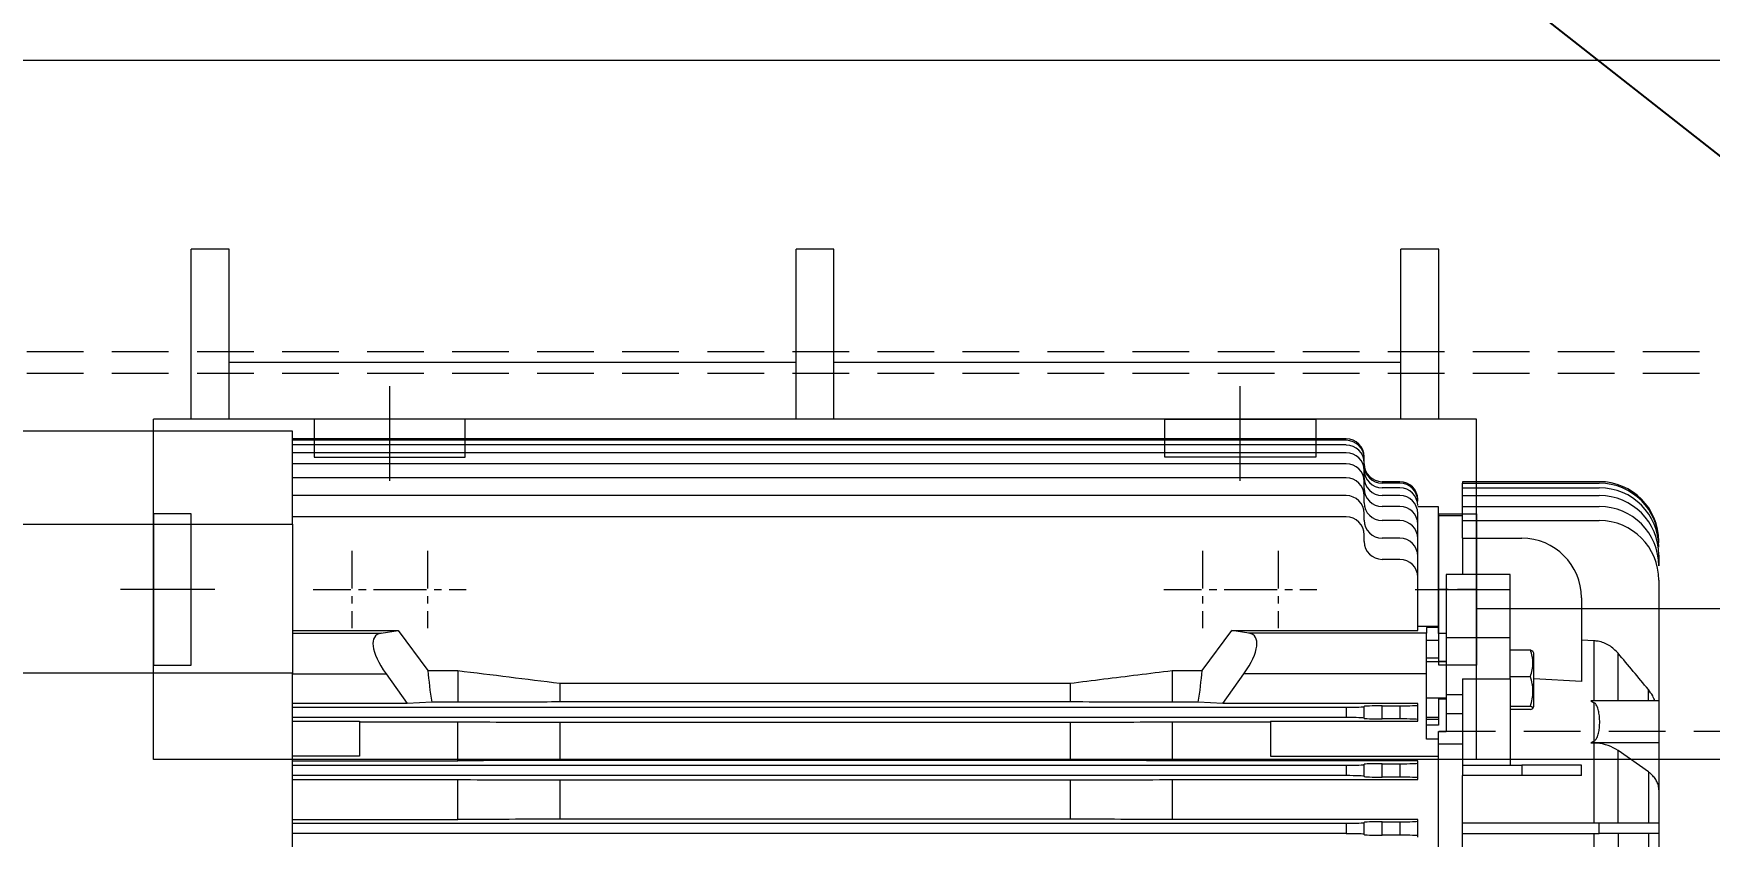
# Model space of a CAD drawing. Header units: inches. Extents: x -48 to 250, y -21 to 207.
# Drawn here: x 19.27 to 41.44, y 125.33 to 135.95 of the extents above; entities that cross this region are included whole.
import ezdxf

# ---------------------------------------------------------------- set-up
doc = ezdxf.new("R2010")
doc.units = ezdxf.units.IN
doc.header["$MEASUREMENT"] = 0
for name, pattern in [('CENTER', [2, 1.25, -0.25, 0.25, -0.25]), ('CENTERX2', [0.8, 0.5, -0.1, 0.1, -0.1]), ('HIDDEN', [0.375, 0.25, -0.125])]:
    doc.linetypes.add(name, pattern=pattern)
doc.layers.get('Defpoints').update_dxf_attribs({"lineweight": 5})
for name, color, linetype, lineweight in [('Centerline', 5, 'CENTERX2', 5), ('CL', 1, 'CENTER', 5), ('HID2', 3, 'HIDDEN', 5), ('TEXT', 104, 'Continuous', 5)]:
    doc.layers.add(name, color=color, linetype=linetype, lineweight=lineweight)
doc.styles.get("Standard").update_dxf_attribs({"font": 'arial.ttf'})
doc.dimstyles.new('STANDARD 2 PLCS$3', dxfattribs={"dimtxt": 1, "dimasz": 0.5, "dimexe": 0.18, "dimexo": 0.0625, "dimgap": 0.09, "dimtad": 0, "dimtih": 1, "dimtoh": 1, "dimzin": 4, "dimdsep": 46, "dimtxsty": 'Standard', "dimcen": 0.09, "dimaunit": 1, "dimadec": 0, "dimazin": 1, "dimtfac": 1, "dimtofl": 0, "dimtmove": 1, "dimatfit": 3, "dimfxl": 1, "dimtolj": 1, "dimtzin": 4, "dimarcsym": 0})

# ---------------------------------------------------------------- blocks, each defined once
blk = doc.blocks.new('HHI 365TS TOP VIEW')
at = {"color": 7, "linetype": 'Continuous', "lineweight": 5}
for p, q in [((-22.646, 9.094), (-29.732, 9.094)), ((-22.646, 7.861), (-22.646, 9.094)), ((-8.709, 8.992), (-22.646, 8.992)), ((-8.709, 8.972), (-22.646, 8.972)), ((-8.709, 8.911), (-22.646, 8.911)), ((-8.709, 8.808), (-22.646, 8.808)), ((-8.709, 8.663), (-22.646, 8.663)), ((-8.472, 8.736), (-8.472, 8.756)), ((-8.472, 8.674), (-8.472, 8.736)), ((-8.472, 8.58), (-8.472, 8.674)), ((-8.709, 8.475), (-22.646, 8.475)), ((-8.472, 8.478), (-8.472, 8.572)), ((-8.472, 8.334), (-8.472, 8.427)), ((-8, 8.425), (-8.236, 8.425)), ((-5.362, 8.425), (-7.173, 8.425)), ((-7.173, 8.425), (-7.173, 8.405)), ((-8.709, 8.241), (-22.646, 8.241)), ((-8.472, 8.147), (-8.472, 8.239)), ((-8, 8.405), (-8.236, 8.405)), ((-8, 8.344), (-8.236, 8.344)), ((-8, 8.242), (-8.236, 8.242)), ((-7.173, 8.344), (-7.173, 8.405)), ((-7.173, 8.405), (-5.362, 8.405)), ((-7.173, 8.242), (-7.173, 8.344)), ((-7.173, 8.344), (-5.362, 8.344)), ((-7.173, 8.098), (-7.173, 8.242)), ((-7.173, 8.242), (-5.362, 8.242)), ((-8.472, 7.914), (-8.472, 8.005)), ((-8, 8.098), (-8.236, 8.098)), ((-7.488, 8.091), (-7.764, 8.091)), ((-7.764, 7.862), (-7.764, 8.006)), ((-7.488, 6.516), (-7.488, 8.091)), ((-7.173, 7.91), (-7.173, 8.098)), ((-7.173, 8.098), (-5.362, 8.098)), ((-29.732, 7.861), (-22.646, 7.861)), ((-8.709, 7.96), (-22.646, 7.96)), ((-22.646, 7.861), (-22.646, 5.892)), ((-8, 7.91), (-8.236, 7.91)), ((-7.764, 7.674), (-7.764, 7.862)), ((-7.173, 7.972), (-7.488, 7.972)), ((-7.173, 7.678), (-7.173, 7.91)), ((-7.173, 7.91), (-5.362, 7.91)), ((-8.472, 7.634), (-8.472, 7.724)), ((-8, 7.678), (-8.236, 7.678)), ((-7.764, 7.442), (-7.764, 7.674)), ((-7.173, 7.678), (-6.386, 7.678)), ((-7.173, 7.678), (-7.173, 7.197)), ((-8, 7.398), (-8.236, 7.398)), ((-7.764, 7.161), (-7.764, 7.442)), ((-4.575, 7.455), (-4.575, 7.31)), ((-7.764, 6.455), (-7.764, 7.161)), ((-6.543, 7.197), (-7.39, 7.197)), ((-7.39, 7.197), (-7.39, 6.362)), ((-6.543, 6.362), (-6.543, 7.197)), ((-4.575, 7.123), (-4.575, 5.526)), ((-5.598, 6.89), (-5.598, 5.783)), ((-22.646, 6.455), (-21.249, 6.455)), ((-21.476, 6.421), (-21.249, 6.455)), ((-21.249, 6.455), (-20.855, 5.927)), ((-10.617, 5.927), (-10.223, 6.455)), ((-9.997, 6.421), (-10.223, 6.455)), ((-10.223, 6.455), (-7.764, 6.455)), ((-7.764, 6.516), (-7.488, 6.516)), ((-7.488, 6.496), (-7.646, 6.496)), ((-7.646, 6.496), (-7.646, 6.421)), ((-7.488, 6.516), (-7.488, 6.496)), ((-7.488, 6.415), (-7.488, 6.496)), ((-22.646, 6.421), (-21.476, 6.421)), ((-7.646, 6.421), (-9.997, 6.421)), ((-7.646, 5.884), (-7.646, 6.421)), ((-7.646, 6.328), (-7.488, 6.328)), ((-7.39, 6.415), (-7.488, 6.415)), ((-7.488, 6.328), (-7.488, 6.05)), ((-7.39, 6.362), (-7.39, 5.609)), ((-6.543, 6.362), (-7.39, 6.362)), ((-6.543, 5.818), (-6.543, 6.362)), ((-5.43, 6.32), (-5.598, 6.327)), ((-5.43, 5.525), (-5.43, 6.32)), ((-7.646, 6.096), (-7.488, 6.096)), ((-7.39, 6.041), (-7.646, 6.041)), ((-7.488, 6.05), (-7.39, 6.05)), ((-7.488, 6.041), (-7.488, 6.05)), ((-6.543, 6.199), (-6.273, 6.199)), ((-6.228, 6.159), (-6.242, 6.182)), ((-6.228, 5.804), (-6.228, 6.159)), ((-5.115, 5.526), (-5.115, 6.157)), ((-22.646, 5.892), (-29.732, 5.892)), ((-22.646, -5.892), (-22.646, 5.892)), ((-22.646, 5.884), (-21.409, 5.884)), ((-21.409, 5.884), (-21.13, 5.49)), ((-20.855, 5.927), (-20.461, 5.927)), ((-20.461, 5.927), (-20.461, 5.507)), ((-11.012, 5.927), (-10.617, 5.927)), ((-11.012, 5.927), (-11.012, 5.507)), ((-10.342, 5.49), (-10.063, 5.884)), ((-7.646, 5.884), (-10.063, 5.884)), ((-7.646, 5.018), (-7.646, 5.884)), ((-7.173, 5.818), (-6.543, 5.818)), ((-7.173, 5.818), (-7.173, 4.675)), ((-6.543, 5.85), (-6.273, 5.85)), ((-6.543, 5.818), (-6.543, 4.675)), ((-5.598, 5.783), (-6.228, 5.816)), ((-6.228, 5.45), (-6.228, 5.804)), ((-19.111, 5.76), (-19.111, 5.512)), ((-19.111, 5.76), (-12.362, 5.76)), ((-12.362, 5.76), (-12.362, 5.512)), ((-7.646, 5.568), (-7.39, 5.568)), ((-7.488, 5.568), (-7.488, 5.548)), ((-7.488, 5.548), (-7.488, 5.206)), ((-7.39, 5.548), (-7.488, 5.548)), ((-7.39, 5.609), (-7.173, 5.609)), ((-7.39, 5.609), (-7.39, 5.359)), ((-4.713, 5.526), (-4.713, 5.675)), ((-21.13, 5.49), (-22.646, 5.49)), ((-22.646, 5.443), (-8.709, 5.443)), ((-20.804, 5.507), (-21.13, 5.49)), ((-20.461, 5.507), (-20.804, 5.507)), ((-12.362, 5.512), (-19.111, 5.512)), ((-10.669, 5.507), (-11.012, 5.507)), ((-10.342, 5.49), (-10.669, 5.507)), ((-7.764, 5.49), (-10.342, 5.49)), ((-8.709, 5.443), (-8.709, 5.305)), ((-8.472, 5.45), (-8.472, 5.453)), ((-8.472, 5.298), (-8.472, 5.45)), ((-8.236, 5.461), (-8, 5.461)), ((-8.236, 5.287), (-8.236, 5.461)), ((-8, 5.461), (-8, 5.287)), ((-7.764, 5.468), (-7.764, 5.49)), ((-7.764, 5.28), (-7.764, 5.468)), ((-7.39, 5.359), (-7.173, 5.359)), ((-7.39, 5.359), (-7.39, 5.121)), ((-6.543, 5.455), (-6.273, 5.455)), ((-6.273, 5.41), (-6.543, 5.41)), ((-6.242, 5.427), (-6.228, 5.45)), ((-5.473, 5.526), (-5.43, 5.502)), ((-4.575, 5.526), (-5.473, 5.526)), ((-5.43, 4.993), (-5.43, 5.502)), ((-4.575, 5.526), (-4.575, 4.969)), ((-8.709, 5.305), (-22.646, 5.305)), ((-22.646, 5.258), (-21.76, 5.258)), ((-21.76, 5.258), (-21.76, 4.796)), ((-21.76, 5.248), (-20.461, 5.248)), ((-20.461, 4.734), (-20.461, 5.248)), ((-19.111, 5.244), (-12.362, 5.244)), ((-19.111, 5.244), (-19.111, 4.739)), ((-12.362, 5.244), (-12.362, 4.739)), ((-11.012, 5.248), (-11.012, 4.734)), ((-11.012, 5.248), (-9.713, 5.248)), ((-9.713, 5.258), (-7.764, 5.258)), ((-9.713, 5.258), (-9.713, 4.796)), ((-8.472, 5.295), (-8.472, 5.298)), ((-8, 5.287), (-8.236, 5.287)), ((-7.764, 5.258), (-7.764, 5.28)), ((-7.646, 5.31), (-7.488, 5.31)), ((-7.488, 5.278), (-7.646, 5.278)), ((-7.488, 5.206), (-7.646, 5.206)), ((-7.488, 5.121), (-7.39, 5.121)), ((-7.488, 5.018), (-7.488, 5.121)), ((-7.488, 5.018), (-7.646, 5.018)), ((-7.488, 4.796), (-7.488, 5.018)), ((-7.173, 4.953), (-7.488, 4.953)), ((-5.43, 4.993), (-5.473, 4.969)), ((-5.473, 4.969), (-5.43, 4.968)), ((-4.575, 4.969), (-5.473, 4.969)), ((-5.43, 3.907), (-5.43, 4.968)), ((-4.575, 4.969), (-4.575, 4.349)), ((-21.76, 4.796), (-22.646, 4.796)), ((-22.646, 4.734), (-20.461, 4.734)), ((-22.646, 4.675), (-8.709, 4.675)), ((-12.362, 4.739), (-19.111, 4.739)), ((-7.764, 4.734), (-11.012, 4.734)), ((-9.713, 4.796), (-7.488, 4.796)), ((-8.709, 4.675), (-8.709, 4.537)), ((-8.472, 4.683), (-8.472, 4.687)), ((-8.472, 4.529), (-8.472, 4.683)), ((-8.236, 4.695), (-8, 4.695)), ((-8.236, 4.518), (-8.236, 4.695)), ((-8, 4.695), (-8, 4.518)), ((-7.764, 4.703), (-7.764, 4.734)), ((-7.764, 4.509), (-7.764, 4.703)), ((-7.488, -4.796), (-7.488, 4.796)), ((-7.173, 4.675), (-7.173, 4.537)), ((-7.173, 4.675), (-6.386, 4.675)), ((-6.386, 4.675), (-6.386, 4.537)), ((-5.598, 4.675), (-6.386, 4.675)), ((-5.598, 4.537), (-5.598, 4.675)), ((-5.115, 3.907), (-5.115, 4.87)), ((-4.713, 4.586), (-5.115, 4.87)), ((-8.709, 4.537), (-22.646, 4.537)), ((-22.646, 4.485), (-20.461, 4.485)), ((-20.461, 3.957), (-20.461, 4.485)), ((-19.111, 4.48), (-12.362, 4.48)), ((-19.111, 4.48), (-19.111, 3.962)), ((-12.362, 4.48), (-12.362, 3.962)), ((-11.012, 4.485), (-7.764, 4.485)), ((-11.012, 4.485), (-11.012, 3.957)), ((-8.472, 4.526), (-8.472, 4.529)), ((-8, 4.518), (-8.236, 4.518)), ((-7.764, 4.485), (-7.764, 4.509)), ((-7.173, 3.907), (-7.173, 4.537)), ((-6.386, 4.537), (-7.173, 4.537)), ((-5.598, 4.537), (-6.386, 4.537)), ((-4.713, 4.586), (-4.713, 3.907)), ((-22.646, 3.957), (-20.461, 3.957)), ((-22.646, 3.907), (-8.709, 3.907)), ((-8.709, 3.77), (-22.646, 3.77)), ((-12.362, 3.962), (-19.111, 3.962)), ((-7.764, 3.957), (-11.012, 3.957)), ((-8.709, 3.907), (-8.709, 3.77)), ((-8.472, 3.916), (-8.472, 3.919)), ((-8.472, 3.761), (-8.472, 3.916)), ((-8.236, 3.927), (-8, 3.927)), ((-8.236, 3.75), (-8.236, 3.927)), ((-8, 3.927), (-8, 3.75)), ((-7.764, 3.935), (-7.764, 3.957)), ((-7.764, 3.742), (-7.764, 3.935)), ((-5.362, 3.907), (-7.173, 3.907)), ((-7.173, 3.77), (-7.173, 3.907)), ((-7.173, 3.14), (-7.173, 3.77)), ((-7.173, 3.77), (-5.362, 3.77)), ((-5.43, 3.14), (-5.43, 3.77)), ((-5.362, 3.77), (-5.362, 3.907)), ((-4.575, 3.907), (-5.362, 3.907)), ((-4.575, 3.77), (-5.362, 3.77)), ((-5.115, 3.77), (-5.115, 3.14)), ((-4.713, 3.77), (-4.713, 3.14)), ((-4.575, 3.907), (-4.575, 3.77)), ((-8.472, 3.758), (-8.472, 3.761)), ((-8, 3.75), (-8.236, 3.75)), ((-7.764, 3.725), (-7.764, 3.742))]:
    blk.add_line(p, q, dxfattribs=at)
for centre, radius, start, end in [((-8.709, 8.756), 0.236, 0, 90), ((-8.709, 8.736), 0.236, 0, 90), ((-8.709, 8.674), 0.236, 0, 90), ((-8.709, 8.572), 0.236, 0, 90), ((-8.709, 8.427), 0.236, 0, 90), ((-8.236, 8.661), 0.236, 180, 270), ((-8.709, 8.239), 0.236, 0, 90), ((-8.236, 8.641), 0.236, 180, 270), ((-8.236, 8.58), 0.236, 180, 270), ((-8.236, 8.478), 0.236, 180, 270), ((-8, 8.189), 0.236, 0, 90), ((-5.362, 7.638), 0.787, 0, 90), ((-8.709, 8.005), 0.236, 0, 90), ((-8.236, 8.334), 0.236, 180, 270), ((-8, 8.169), 0.236, 0, 90), ((-8, 8.108), 0.236, 0, 90), ((-8, 8.006), 0.236, 0, 90), ((-5.362, 7.618), 0.787, 0, 90), ((-5.362, 7.557), 0.787, 0, 90), ((-5.362, 7.455), 0.787, 0, 90), ((-8.236, 8.147), 0.236, 180, 270), ((-8, 7.862), 0.236, 0, 90), ((-5.362, 7.31), 0.787, 0, 90), ((-8.709, 7.724), 0.236, 0, 90), ((-8.236, 7.914), 0.236, 180, 270), ((-8, 7.674), 0.236, 0, 90), ((-5.362, 7.123), 0.787, 0, 90), ((-8.236, 7.634), 0.236, 180, 270), ((-8, 7.442), 0.236, 0, 90), ((-6.386, 6.89), 0.787, 0, 90), ((-8, 7.161), 0.236, 0, 90)]:
    blk.add_arc(centre, radius, start, end, dxfattribs=at)
for centre, major_axis, ratio, start_param, end_param in [((-20.992, 5.832), (-0.555, 0.555), 0.36397, 6.021386, 7.417649), ((-10.481, 5.832), (0.555, 0.555), 0.36397, 5.148721, 6.544985), ((-12.775, 0), (-7.603, 7.603), 0.36397, 0.399576, 0.473089), ((-18.697, 0), (7.603, 7.603), 0.36397, 5.810097, 5.883609), ((-8.709, 5.45), (0.236, 0), 0.031426, 4.712389, 6.283185), ((-8.236, 5.453), (0.236, 0), 0.031426, 1.570796, 3.141593), ((-8, 5.468), (0.236, 0), 0.031426, 4.712389, 6.283185), ((-8.709, 5.298), (0.236, 0), 0.031426, 0, 1.570796), ((-8.236, 5.295), (0.236, 0), 0.031426, 3.141593, 4.712389), ((-8, 5.28), (0.236, 0), 0.031426, 0, 1.570796), ((-8.709, 4.683), (0.236, 0), 0.034921, 4.712389, 6.283185), ((-8.236, 4.687), (0.236, 0), 0.034921, 1.570796, 3.141593), ((-8, 4.703), (0.236, 0), 0.034921, 4.712389, 6.283185), ((-8.709, 4.529), (0.236, 0), 0.034921, 0, 1.570796), ((-8.236, 4.526), (0.236, 0), 0.034921, 3.141593, 4.712389), ((-8, 4.509), (0.236, 0), 0.034921, 0, 1.570796), ((-8.709, 3.916), (0.236, 0), 0.034921, 4.712389, 6.283185), ((-8.709, 3.761), (0.236, 0), 0.034921, 0, 1.570796), ((-8.236, 3.919), (0.236, 0), 0.034921, 1.570796, 3.141593), ((-8, 3.935), (0.236, 0), 0.034921, 4.712389, 6.283185), ((-8.236, 3.758), (0.236, 0), 0.034921, 3.141593, 4.712389), ((-8, 3.742), (0.236, 0), 0.034921, 0, 1.570796)]:
    blk.add_ellipse(centre, major_axis=major_axis, ratio=ratio, start_param=start_param, end_param=end_param, dxfattribs=at)
for points, knots in [([(-5.115, 6.157), (-5.132, 6.176), (-5.168, 6.214), (-5.231, 6.26), (-5.302, 6.295), (-5.369, 6.314), (-5.413, 6.318), (-5.43, 6.32)], [0, 0, 0, 0, 0.211243, 0.427978, 0.639427, 0.858174, 1, 1, 1, 1]), ([(-6.273, 5.85), (-6.263, 5.878), (-6.255, 5.907), (-6.243, 5.965), (-6.24, 5.994), (-6.24, 6.039), (-6.24, 6.054), (-6.244, 6.083), (-6.246, 6.098), (-6.255, 6.142), (-6.263, 6.17), (-6.273, 6.199)], [0, 0, 0, 0, 0.25, 0.25, 0.5, 0.5, 0.625, 0.625, 0.75, 0.75, 1, 1, 1, 1]), ([(-6.273, 6.199), (-6.263, 6.195), (-6.247, 6.189), (-6.244, 6.183), (-6.244, 6.18)], [0, 0, 0, 0, 0.64627, 1, 1, 1, 1]), ([(-20.461, 5.927), (-20.234, 5.899), (-19.784, 5.844), (-19.334, 5.788), (-19.111, 5.76)], [0, 0, 0, 0, 0.503663, 1, 1, 1, 1]), ([(-12.362, 5.76), (-12.213, 5.778), (-11.915, 5.816), (-11.465, 5.871), (-11.163, 5.909), (-11.012, 5.927)], [0, 0, 0, 0, 0.330077, 0.66341, 1, 1, 1, 1]), ([(-6.273, 5.455), (-6.263, 5.487), (-6.255, 5.52), (-6.243, 5.585), (-6.24, 5.619), (-6.24, 5.669), (-6.24, 5.686), (-6.244, 5.719), (-6.246, 5.736), (-6.255, 5.785), (-6.263, 5.818), (-6.273, 5.85)], [0, 0, 0, 0, 0.25, 0.25, 0.5, 0.5, 0.625, 0.625, 0.75, 0.75, 1, 1, 1, 1]), ([(-4.627, 5.526), (-4.636, 5.548), (-4.658, 5.602), (-4.693, 5.648), (-4.713, 5.675)], [0, 0, 0, 0, 0.412005, 1, 1, 1, 1]), ([(-19.111, 5.512), (-19.259, 5.511), (-19.558, 5.51), (-20.008, 5.509), (-20.309, 5.507), (-20.461, 5.507)], [0, 0, 0, 0, 0.330077, 0.66341, 1, 1, 1, 1]), ([(-11.012, 5.507), (-11.238, 5.508), (-11.689, 5.509), (-12.138, 5.511), (-12.362, 5.512)], [0, 0, 0, 0, 0.503663, 1, 1, 1, 1]), ([(-6.273, 5.41), (-6.263, 5.413), (-6.255, 5.417), (-6.243, 5.425), (-6.24, 5.429), (-6.24, 5.434), (-6.24, 5.436), (-6.244, 5.44), (-6.246, 5.442), (-6.255, 5.448), (-6.263, 5.451), (-6.273, 5.455)], [0, 0, 0, 0, 0.25, 0.25, 0.5, 0.5, 0.625, 0.625, 0.75, 0.75, 1, 1, 1, 1]), ([(-5.43, 4.993), (-5.424, 4.997), (-5.419, 5.001), (-5.411, 5.011), (-5.407, 5.016), (-5.397, 5.031), (-5.392, 5.041), (-5.384, 5.062), (-5.38, 5.073), (-5.374, 5.095), (-5.371, 5.106), (-5.365, 5.138), (-5.362, 5.16), (-5.358, 5.204), (-5.357, 5.226), (-5.357, 5.269), (-5.358, 5.291), (-5.362, 5.335), (-5.365, 5.357), (-5.374, 5.401), (-5.38, 5.423), (-5.392, 5.454), (-5.397, 5.465), (-5.407, 5.48), (-5.41, 5.485), (-5.419, 5.494), (-5.424, 5.498), (-5.43, 5.502)], [0, 0, 0, 0, 0.03125, 0.03125, 0.0625, 0.0625, 0.125, 0.125, 0.1875, 0.1875, 0.25, 0.25, 0.375, 0.375, 0.5, 0.5, 0.625, 0.625, 0.75, 0.75, 0.875, 0.875, 0.9375, 0.9375, 0.96875, 0.96875, 1, 1, 1, 1]), ([(-20.461, 5.248), (-20.234, 5.248), (-19.784, 5.246), (-19.334, 5.244), (-19.111, 5.244)], [0, 0, 0, 0, 0.503027, 1, 1, 1, 1]), ([(-12.362, 5.244), (-12.138, 5.244), (-11.688, 5.246), (-11.238, 5.248), (-11.012, 5.248)], [0, 0, 0, 0, 0.496973, 1, 1, 1, 1]), ([(-5.115, 4.87), (-5.156, 4.894), (-5.238, 4.942), (-5.355, 4.965), (-5.419, 4.968), (-5.43, 4.968)], [0, 0, 0, 0, 0.452219, 0.904451, 1, 1, 1, 1]), ([(-19.111, 4.739), (-19.334, 4.738), (-19.784, 4.736), (-20.234, 4.735), (-20.461, 4.734)], [0, 0, 0, 0, 0.497042, 1, 1, 1, 1]), ([(-11.012, 4.734), (-11.238, 4.735), (-11.688, 4.736), (-12.138, 4.738), (-12.362, 4.739)], [0, 0, 0, 0, 0.502958, 1, 1, 1, 1]), ([(-20.461, 4.485), (-20.234, 4.484), (-19.784, 4.482), (-19.334, 4.481), (-19.111, 4.48)], [0, 0, 0, 0, 0.502544, 1, 1, 1, 1]), ([(-12.362, 4.48), (-12.138, 4.481), (-11.688, 4.482), (-11.238, 4.484), (-11.012, 4.485)], [0, 0, 0, 0, 0.497456, 1, 1, 1, 1]), ([(-4.575, 4.349), (-4.576, 4.368), (-4.579, 4.405), (-4.599, 4.46), (-4.632, 4.512), (-4.671, 4.554), (-4.701, 4.577), (-4.713, 4.586)], [0, 0, 0, 0, 0.212024, 0.430191, 0.642215, 0.8604, 1, 1, 1, 1]), ([(-4.575, 4.349), (-4.575, 4.336), (-4.575, 4.31), (-4.575, 4.271), (-4.575, 4.232), (-4.575, 4.192), (-4.575, 4.152), (-4.575, 4.112), (-4.575, 4.072), (-4.575, 4.031), (-4.575, 3.99), (-4.575, 3.949), (-4.575, 3.921), (-4.575, 3.907)], [0, 0, 0, 0, 0.090952, 0.181878, 0.272784, 0.363676, 0.45456, 0.54544, 0.636324, 0.727216, 0.818122, 0.909048, 1, 1, 1, 1]), ([(-19.111, 3.962), (-19.334, 3.961), (-19.784, 3.959), (-20.234, 3.958), (-20.461, 3.957)], [0, 0, 0, 0, 0.497477, 1, 1, 1, 1]), ([(-11.012, 3.957), (-11.238, 3.958), (-11.688, 3.959), (-12.138, 3.961), (-12.362, 3.962)], [0, 0, 0, 0, 0.502523, 1, 1, 1, 1]), ([(-4.575, 3.77), (-4.575, 3.755), (-4.575, 3.726), (-4.575, 3.682), (-4.575, 3.638), (-4.575, 3.594), (-4.575, 3.55), (-4.575, 3.505), (-4.575, 3.46), (-4.575, 3.415), (-4.575, 3.37), (-4.575, 3.324), (-4.575, 3.279), (-4.575, 3.232), (-4.575, 3.186), (-4.575, 3.155), (-4.575, 3.14)], [0, 0, 0, 0, 0.0714893, 0.1429506, 0.2143885, 0.2858077, 0.357213, 0.4286088, 0.5, 0.5713912, 0.642787, 0.7141923, 0.7856115, 0.8570494, 0.9285107, 1, 1, 1, 1])]:
    blk.add_open_spline(points, degree=3, knots=knots, dxfattribs=at)
blk.add_open_spline([(-4.713, 5.675), (-4.846, 5.837), (-4.98, 5.997), (-5.115, 6.157)], degree=3, dxfattribs=at)
at = {"layer": 'Centerline', "linetype": 'CENTERX2', "lineweight": 5}
for p, q in [((-21.862, 7.512), (-21.862, 6.488)), ((-20.862, 7.512), (-20.862, 6.488)), ((-10.61, 7.512), (-10.61, 6.488)), ((-9.61, 7.512), (-9.61, 6.488)), ((-22.374, 7), (-21.35, 7)), ((-21.374, 7), (-20.35, 7)), ((-11.122, 7), (-10.098, 7)), ((-10.122, 7), (-9.098, 7))]:
    blk.add_line(p, q, dxfattribs=at)
blk = doc.blocks.new('*D84')
at = {"layer": 'Defpoints', "color": 0, "linetype": 'Continuous', "ltscale": 3, "transparency": 16777216}
for p in [(54.442, 127.467), (61.122, 115.736)]:
    blk.add_point(p, dxfattribs=at)
at = {"layer": 'TEXT', "color": 0, "linetype": 'Continuous', "lineweight": -2, "ltscale": 3, "transparency": 16777216}
for p, q in [((42.751, 147.12), (43.251, 147.12)), ((43.251, 147.12), (54.195, 127.902)), ((57.692, 121.602), (57.872, 121.602)), ((57.782, 121.512), (57.782, 121.692))]:
    blk.add_line(p, q, dxfattribs=at)
at = {"layer": 'TEXT', "color": 0, "linetype": 'Continuous', "ltscale": 3, "transparency": 16777216}
blk.add_solid([(54.267, 127.943), (54.122, 127.861), (54.442, 127.467)], dxfattribs=at)
at = {"layer": 'TEXT', "color": 0, "linetype": 'Continuous', "lineweight": 5, "ltscale": 3, "transparency": 16777216, "insert": (38.202, 147.12), "char_height": 2, "attachment_point": 5}
blk.add_mtext('\\A1;∅13.50 ', dxfattribs=at)
blk = doc.blocks.new('*D85')
at = {"layer": 'Defpoints', "color": 0, "linetype": 'Continuous', "ltscale": 3, "transparency": 16777216}
for p in [(54.637, 124.073), (60.928, 119.131)]:
    blk.add_point(p, dxfattribs=at)
at = {"layer": 'TEXT', "color": 0, "linetype": 'Continuous', "lineweight": -2, "ltscale": 3, "transparency": 16777216}
for p, q in [((31.368, 141.958), (31.868, 141.958)), ((31.868, 141.958), (54.244, 124.381)), ((57.692, 121.602), (57.872, 121.602)), ((57.782, 121.512), (57.782, 121.692))]:
    blk.add_line(p, q, dxfattribs=at)
at = {"layer": 'TEXT', "color": 0, "linetype": 'Continuous', "ltscale": 3, "transparency": 16777216}
blk.add_solid([(54.295, 124.447), (54.192, 124.316), (54.637, 124.073)], dxfattribs=at)
at = {"layer": 'TEXT', "color": 0, "linetype": 'Continuous', "lineweight": 5, "ltscale": 3, "transparency": 16777216, "insert": (23.21, 141.958), "char_height": 2, "attachment_point": 5}
blk.add_mtext('\\A1;∅8.00 INLET', dxfattribs=at)
blk = doc.blocks.new('*D86')
at = {"layer": 'Defpoints', "color": 0, "linetype": 'Continuous', "ltscale": 3, "transparency": 16777216}
for p in [(61.328, 126.286), (54.237, 116.917)]:
    blk.add_point(p, dxfattribs=at)
at = {"layer": 'TEXT', "color": 0, "linetype": 'Continuous', "lineweight": -2, "ltscale": 3, "transparency": 16777216}
for p, q in [((57.692, 121.602), (57.872, 121.602)), ((57.782, 121.512), (57.782, 121.692)), ((43.603, 102.866), (53.935, 116.518)), ((43.103, 102.866), (43.603, 102.866))]:
    blk.add_line(p, q, dxfattribs=at)
at = {"layer": 'TEXT', "color": 0, "linetype": 'Continuous', "ltscale": 3, "transparency": 16777216}
blk.add_solid([(53.869, 116.569), (54.002, 116.468), (54.237, 116.917)], dxfattribs=at)
at = {"layer": 'TEXT', "color": 0, "linetype": 'Continuous', "lineweight": 5, "ltscale": 3, "transparency": 16777216, "insert": (35.504, 102.866), "char_height": 2, "attachment_point": 5}
blk.add_mtext('\\A1;∅11.75 B.C.', dxfattribs=at)

msp = doc.modelspace()

# ---------------------------------------------------------------- linework, layer by layer
at = {"color": 7, "lineweight": 5}
for p, q in [((12.432, 135.602), (62.599, 135.602)), ((29.356, 130.852), (29.356, 133.102)), ((29.856, 130.852), (29.856, 133.102)), ((29.356, 131.602), (21.856, 131.602)), ((37.356, 131.602), (29.856, 131.602)), ((38.356, 130.852), (20.856, 130.852)), ((50.606, 126.352), (38.356, 126.352))]:
    msp.add_line(p, q, dxfattribs=at)
at = {"lineweight": 5}
for p, q in [((21.356, 130.852), (21.356, 133.102)), ((21.856, 133.102), (21.356, 133.102)), ((21.856, 130.852), (21.856, 133.102)), ((29.856, 133.102), (29.356, 133.102)), ((37.356, 130.852), (37.356, 133.102)), ((37.856, 133.102), (37.356, 133.102)), ((37.856, 130.852), (37.856, 133.102)), ((20.856, 126.352), (20.856, 130.852)), ((38.356, 126.352), (38.356, 130.852)), ((38.356, 126.352), (20.856, 126.352))]:
    msp.add_line(p, q, dxfattribs=at)
at = {"color": 7, "linetype": 'Continuous', "lineweight": 5}
msp.add_line((38.356, 128.352), (50.606, 128.352), dxfattribs=at)
at = {"lineweight": 5}
for points in [[(22.981, 130.352), (24.981, 130.352), (24.981, 130.852), (22.981, 130.852)], [(36.231, 130.352), (34.231, 130.352), (34.231, 130.852), (36.231, 130.852)], [(20.856, 129.602), (20.856, 127.602), (21.356, 127.602), (21.356, 129.602)], [(38.356, 129.602), (38.356, 127.602), (37.856, 127.602), (37.856, 129.602)]]:
    msp.add_lwpolyline(points, close=True, dxfattribs=at)
at = {"layer": 'CL', "color": 5, "lineweight": 5}
for p, q in [((23.981, 130.04), (23.981, 131.399)), ((35.231, 130.04), (35.231, 131.399)), ((21.668, 128.602), (20.308, 128.602)), ((37.545, 128.602), (38.904, 128.602))]:
    msp.add_line(p, q, dxfattribs=at)
at = {"layer": 'HID2', "color": 7, "lineweight": 5, "ltscale": 3}
for p, q in [((12.432, 131.747), (58.465, 131.747)), ((12.432, 131.462), (58.12, 131.462))]:
    msp.add_line(p, q, dxfattribs=at)
at = {"layer": 'HID2', "color": 7, "lineweight": 5}
msp.add_line((38.356, 128.602), (37.856, 128.602), dxfattribs=at)
at = {"layer": 'HID2', "color": 7, "linetype": 'HIDDEN', "lineweight": 5, "ltscale": 3}
msp.add_line((37.856, 126.727), (50.606, 126.727), dxfattribs=at)

# ---------------------------------------------------------------- block references
at = {"color": 7, "lineweight": 5}
msp.add_blockref('HHI 365TS TOP VIEW', (45.342, 121.602), dxfattribs=at)

# ---------------------------------------------------------------- dimensions: what is measured, and where the dimension line sits
at = {"layer": 'TEXT', "color": 7, "linetype": 'Continuous', "lineweight": 5, "ltscale": 3}
for p1, p2, text, picture, middle in [((61.122, 115.736), (54.442, 127.467), '<> ', '*D84', (43.251, 147.12)), ((60.928, 119.131), (54.637, 124.073), '<> INLET', '*D85', (31.868, 141.958)), ((61.328, 126.286), (54.237, 116.917), '<> B.C.', '*D86', (43.603, 102.866))]:
    dim = msp.add_diameter_dim_2p(p1=p1, p2=p2, text=text, dimstyle='STANDARD 2 PLCS$3', override={"dimtxt": 2}, dxfattribs=at)
    dim.commit()
    dim.dimension.update_dxf_attribs({"geometry": picture, "text_midpoint": middle, "dimtype": 163})

doc.saveas('drawing.dxf')
